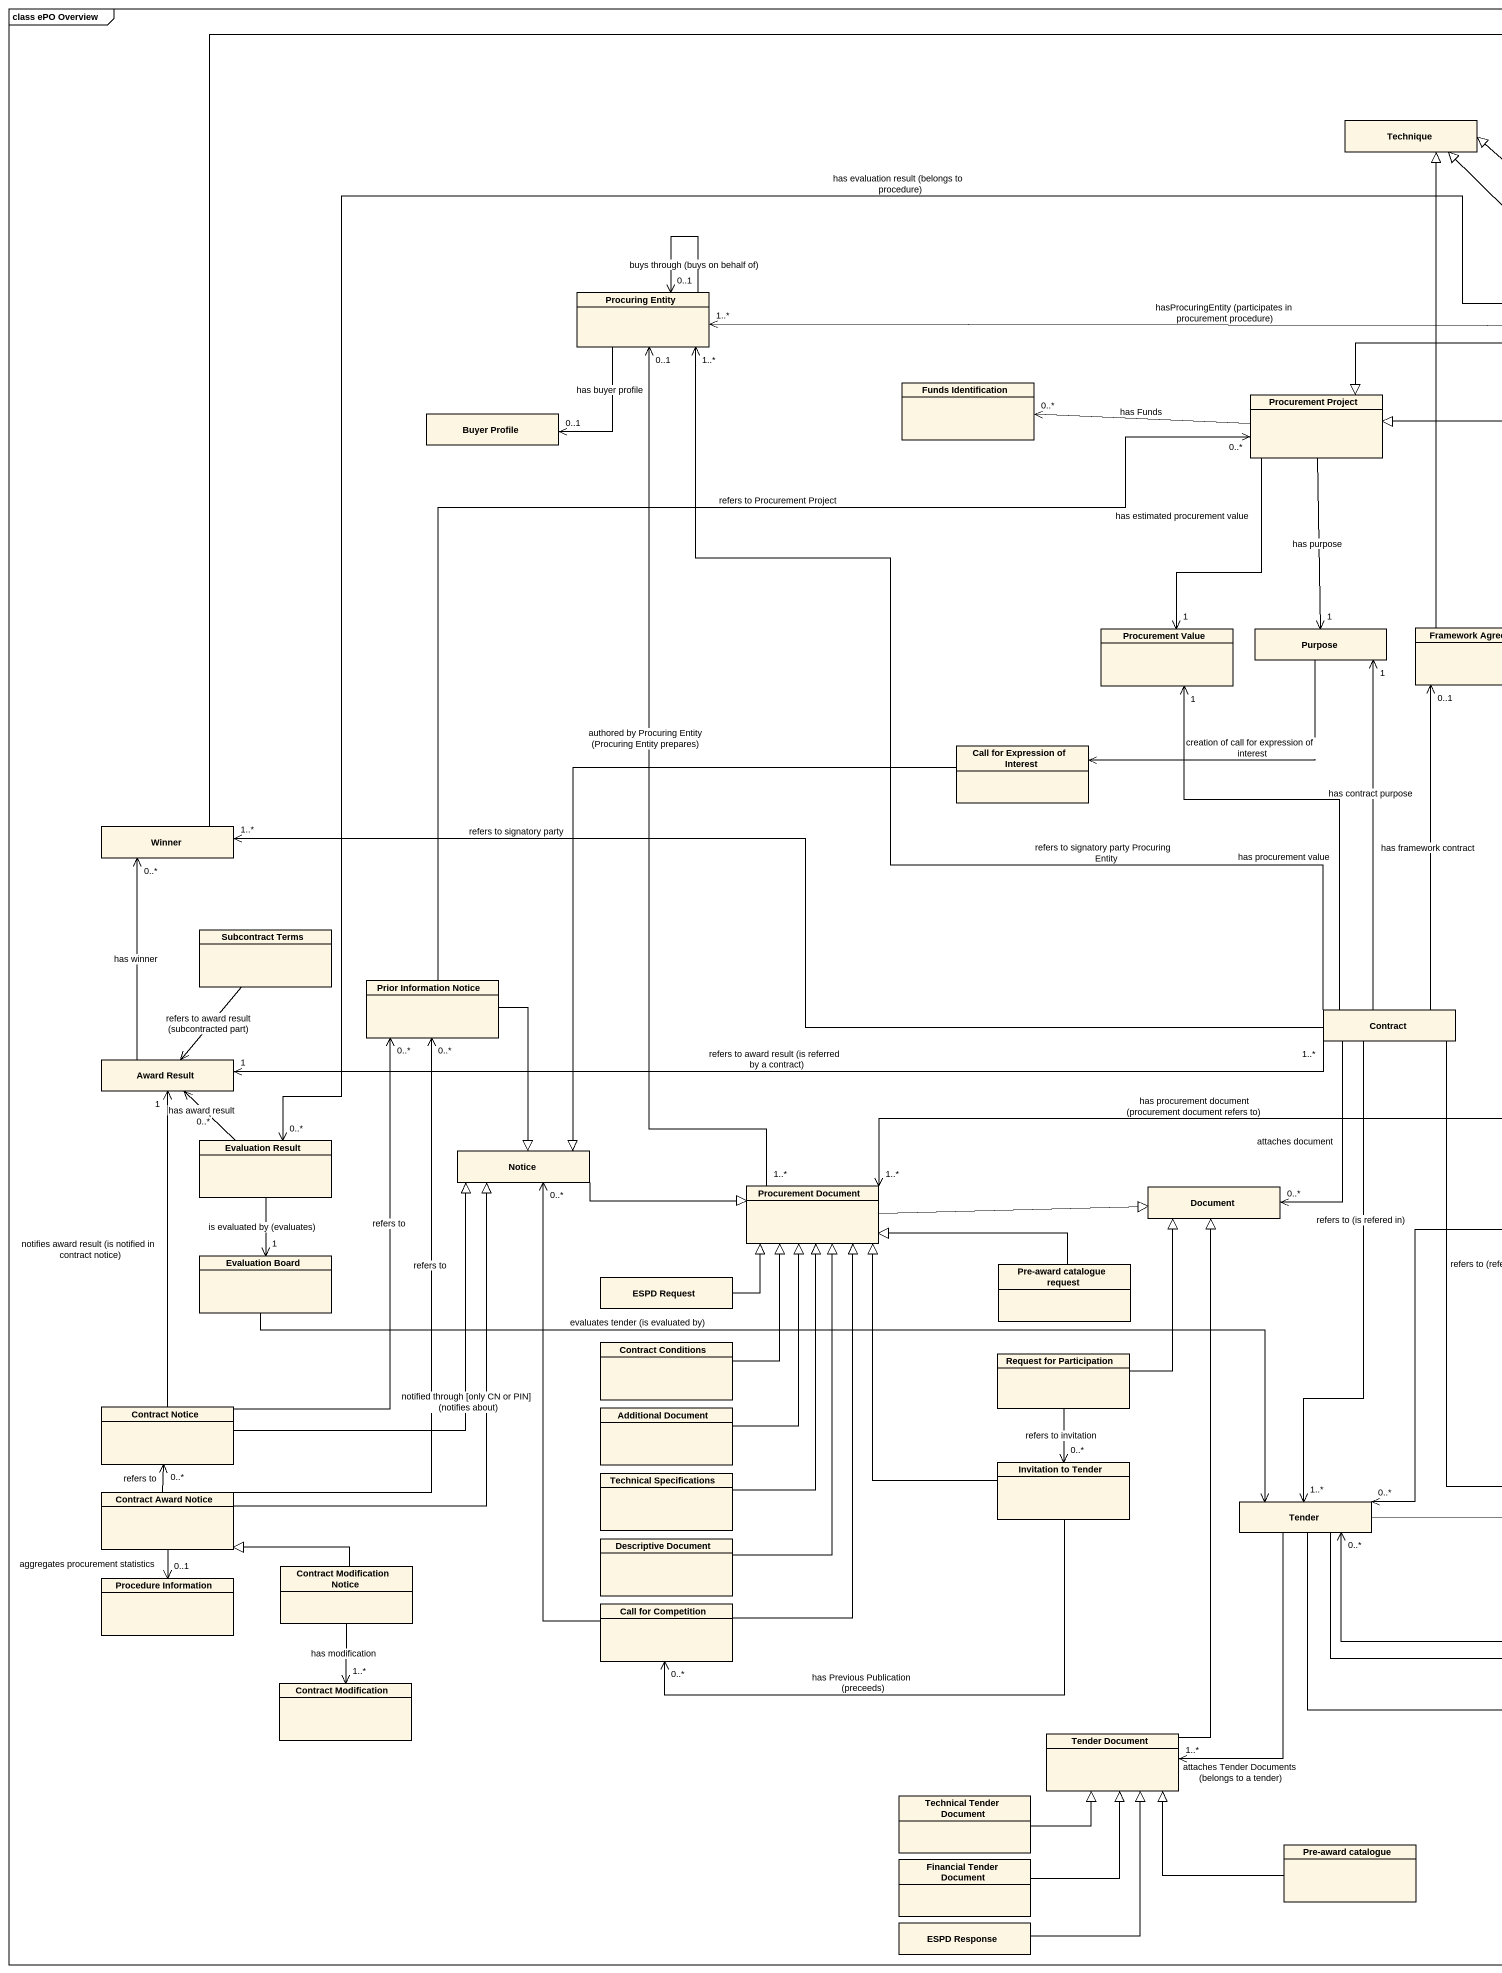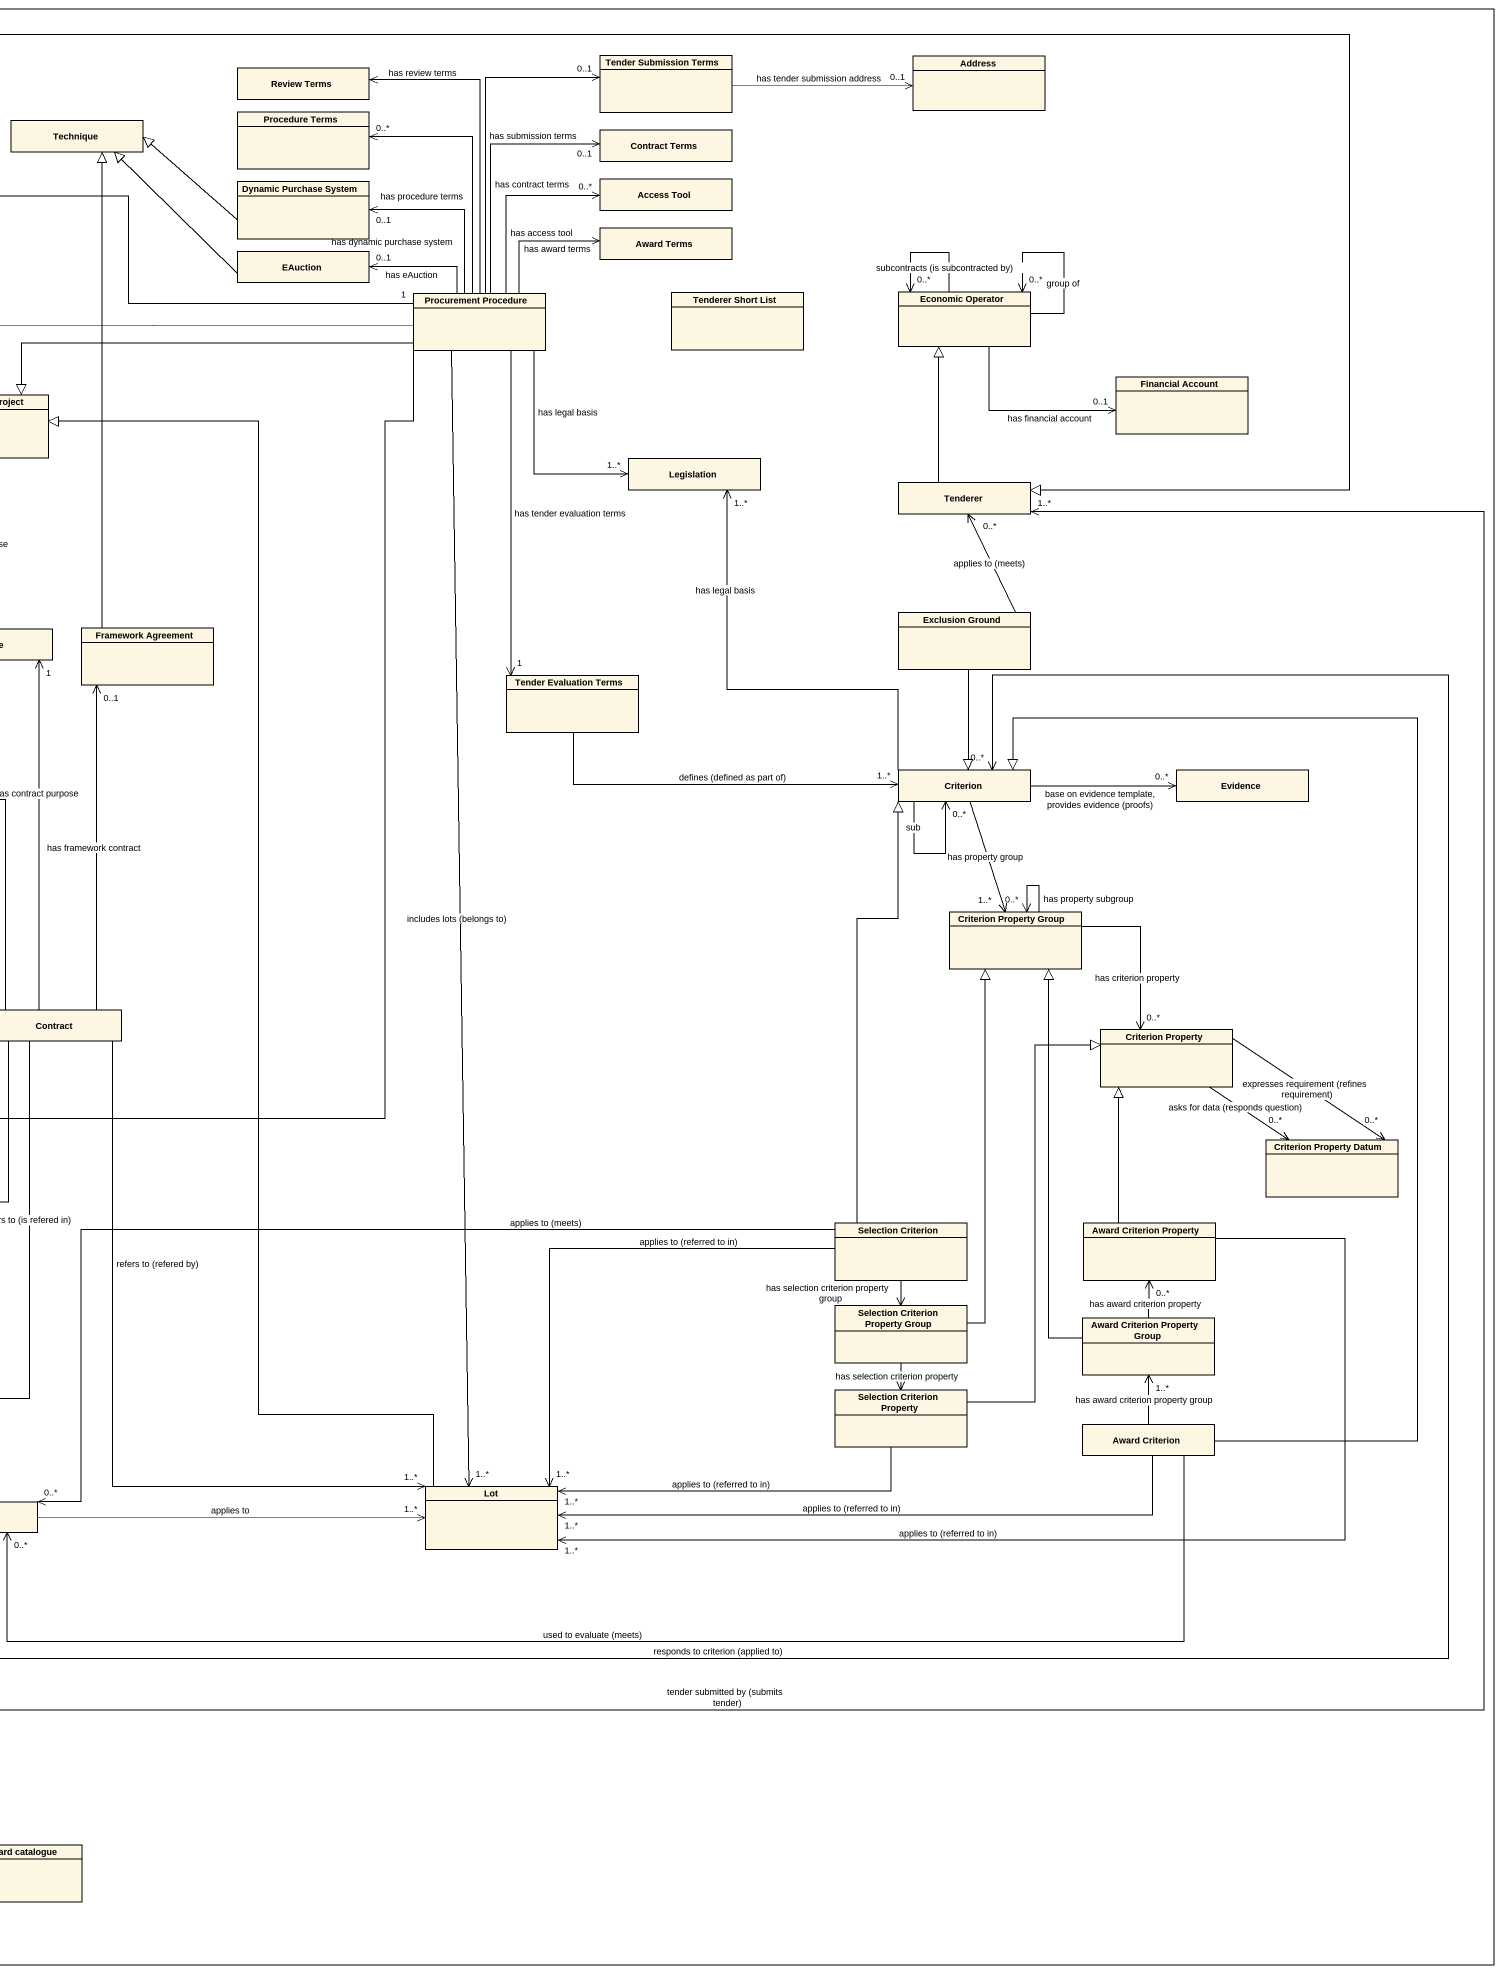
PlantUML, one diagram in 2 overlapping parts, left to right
@startuml
mainframe class ePO Overview
hide circle
hide empty members
class "Review Terms" as Review_Terms
class "Tender Submission Terms" as Tender_Submission_Terms
class Address
class Technique
class "Procedure Terms" as Procedure_Terms
class "Contract Terms" as Contract_Terms
class "Dynamic Purchase System" as Dynamic_Purchase_System
class "Access Tool" as Access_Tool
class "Award Terms" as Award_Terms
class EAuction
class "Procuring Entity" as Procuring_Entity
class "Procurement Procedure" as Procurement_Procedure
class "Tenderer Short List" as Tenderer_Short_List
class "Economic Operator" as Economic_Operator
class "Funds Identification" as Funds_Identification
class "Procurement Project" as Procurement_Project
class "Financial Account" as Financial_Account
class "Buyer Profile" as Buyer_Profile
class Legislation
class Tenderer
class "Procurement Value" as Procurement_Value
class Purpose
class "Framework Agreement" as Framework_Agreement
class "Exclusion Ground" as Exclusion_Ground
class "Tender Evaluation Terms" as Tender_Evaluation_Terms
class "Call for Expression of Interest" as Call_for_Expression_of
class Criterion
class Evidence
class Winner
class "Subcontract Terms" as Subcontract_Terms
class "Criterion Property Group" as Criterion_Property_Group
class "Prior Information Notice" as Prior_Information_Notice
class Contract
class "Criterion Property" as Criterion_Property
class "Award Result" as Award_Result
class "Evaluation Result" as Evaluation_Result
class Notice
class "Criterion Property Datum" as Criterion_Property_Datum
class "Procurement Document" as Procurement_Document
class Document
class "Selection Criterion" as Selection_Criterion
class "Award Criterion Property" as Award_Criterion_Property
class "Evaluation Board" as Evaluation_Board
class "ESPD Request" as ESPD_Request
class "Pre-award catalogue request" as Pre_award_catalogue_request
class "Selection Criterion Property Group" as Selection_Criterion_2
class "Award Criterion Property Group" as Award_Criterion_Property_2
class "Contract Conditions" as Contract_Conditions
class "Request for Participation" as Request_for_Participation
class "Selection Criterion Property" as Selection_Criterion_Property
class "Contract Notice" as Contract_Notice
class "Additional Document" as Additional_Document
class "Award Criterion" as Award_Criterion
class "Technical Specifications" as Technical_Specifications
class "Invitation to Tender" as Invitation_to_Tender
class "Contract Award Notice" as Contract_Award_Notice
class Tender
class Lot
class "Descriptive Document" as Descriptive_Document
class "Procedure Information" as Procedure_Information
class "Contract Modification Notice" as Contract_Modification_Notice
class "Call for Competition" as Call_for_Competition
class "Contract Modification" as Contract_Modification
class "Tender Document" as Tender_Document
class "Technical Tender Document" as Technical_Tender_Document
class "Financial Tender Document" as Financial_Tender_Document
class "Pre-award catalogue" as Pre_award_catalogue
class "ESPD Response" as ESPD_Response
Tender_Submission_Terms -right-> "0..1" Address : has tender submission address
Dynamic_Purchase_System -left-|> Technique
EAuction -left-|> Technique
Procuring_Entity --> "0..1" Procuring_Entity : buys through (buys on behalf of)
Procuring_Entity --> "0..1" Buyer_Profile : has buyer profile
Procurement_Procedure -up-> Review_Terms : has review terms
Procurement_Procedure -up-> "0..1" Tender_Submission_Terms : has submission terms
Procurement_Procedure -up-> "0..*" Procedure_Terms : has procedure terms
Procurement_Procedure -up-> "0..1" Contract_Terms : has contract terms
Procurement_Procedure -up-> "0..1" Dynamic_Purchase_System : has dynamic purchase system
Procurement_Procedure -up-> "0..*" Access_Tool : has access tool
Procurement_Procedure -right-> Award_Terms : has award terms
Procurement_Procedure -left-> "0..1" EAuction : has eAuction
Procurement_Procedure -left-> "1..*" Procuring_Entity : hasProcuringEntity (participates in procurement procedure)
Procurement_Procedure -left-|> Procurement_Project
Procurement_Procedure --> "1..*" Legislation : has legal basis
Procurement_Procedure --> "1" Tender_Evaluation_Terms : has tender evaluation terms
Procurement_Procedure "1" -left-> "0..*" Evaluation_Result : has evaluation result (belongs to procedure)
Procurement_Procedure --> "1..*" Procurement_Document : has procurement document (procurement document refers to)
Procurement_Procedure --> "1..*" Lot : includes lots (belongs to)
Economic_Operator --> "0..*" Economic_Operator : subcontracts (is subcontracted by)
Economic_Operator --> "0..*" Economic_Operator : group of
Economic_Operator -right-> "0..1" Financial_Account : has financial account
Procurement_Project -left-> "0..*" Funds_Identification : has Funds
Procurement_Project --> "1" Procurement_Value : has estimated procurement value
Procurement_Project --> "1" Purpose : has purpose
Tenderer -up-|> Economic_Operator
Purpose -left-> Call_for_Expression_of : creation of call for expression of interest
Framework_Agreement -up-|> Technique
Exclusion_Ground -up-> "0..*" Tenderer : applies to (meets)
Exclusion_Ground --|> Criterion
Tender_Evaluation_Terms -right-> "1..*" Criterion : defines (defined as part of)
Call_for_Expression_of --|> Notice
Criterion -up-> "1..*" Legislation : has legal basis
Criterion --> "0..*" Criterion : sub
Criterion -right-> "0..*" Evidence : base on evidence template, provides evidence (proofs)
Criterion --> "1..*" Criterion_Property_Group : has property group
Winner -right-|> Tenderer
Subcontract_Terms --> Award_Result : refers to award result (subcontracted part)
Criterion_Property_Group --> "0..*" Criterion_Property_Group : has property subgroup
Criterion_Property_Group --> "0..*" Criterion_Property : has criterion property
Prior_Information_Notice -up-> "0..*" Procurement_Project : refers to Procurement Project
Prior_Information_Notice --|> Notice
Contract -up-> "1..*" Procuring_Entity : refers to signatory party Procuring Entity
Contract -up-> "1" Procurement_Value : has procurement value
Contract -up-> "1" Purpose : has contract purpose
Contract -up-> "0..1" Framework_Agreement : has framework contract
Contract -left-> "1..*" Winner : refers to signatory party
Contract "1..*" -left-> "1" Award_Result : refers to award result (is referred by a contract)
Contract --> "0..*" Document : attaches document
Contract --> "1..*" Lot : refers to (refered by)
Criterion_Property --> "0..*" Criterion_Property_Datum : expresses requirement (refines requirement)
Criterion_Property --> "0..*" Criterion_Property_Datum : asks for data (responds question)
Award_Result -up-> "0..*" Winner : has winner
Evaluation_Result -up-> "0..*" Award_Result : has award result
Evaluation_Result --> "1" Evaluation_Board : is evaluated by (evaluates)
Notice -right-|> Procurement_Document
Procurement_Document "1..*" -up-> "0..1" Procuring_Entity : authored by Procuring Entity (Procuring Entity prepares)
Procurement_Document -right-|> Document
Selection_Criterion -up-|> Criterion
Selection_Criterion --> Selection_Criterion_2 : has selection criterion property group
Selection_Criterion -left-> "0..*" Tender : applies to (meets)
Selection_Criterion --> "1..*" Lot : applies to (referred to in)
Award_Criterion_Property -up-|> Criterion_Property
Award_Criterion_Property -left-> "1..*" Lot : applies to (referred to in)
Evaluation_Board -right-> Tender : evaluates tender (is evaluated by)
ESPD_Request -right-|> Procurement_Document
Pre_award_catalogue_request -left-|> Procurement_Document
Selection_Criterion_2 -up-|> Criterion_Property_Group
Selection_Criterion_2 --> Selection_Criterion_Property : has selection criterion property
Award_Criterion_Property_2 -up-|> Criterion_Property_Group
Award_Criterion_Property_2 -up-> "0..*" Award_Criterion_Property : has award criterion property
Contract_Conditions -up-|> Procurement_Document
Request_for_Participation -up-|> Document
Request_for_Participation --> "0..*" Invitation_to_Tender : refers to invitation
Selection_Criterion_Property -up-|> Criterion_Property
Selection_Criterion_Property -left-> "1..*" Lot : applies to (referred to in)
Contract_Notice -up-> "0..*" Prior_Information_Notice : refers to
Contract_Notice -up-> "1" Award_Result : notifies award result (is notified in contract notice)
Contract_Notice -up-|> Notice
Additional_Document -up-|> Procurement_Document
Award_Criterion -up-|> Criterion
Award_Criterion -up-> "1..*" Award_Criterion_Property_2 : has award criterion property group
Award_Criterion -left-> "0..*" Tender : used to evaluate (meets)
Award_Criterion -left-> "1..*" Lot : applies to (referred to in)
Technical_Specifications -up-|> Procurement_Document
Invitation_to_Tender -up-|> Procurement_Document
Invitation_to_Tender -left-> "0..*" Call_for_Competition : has Previous Publication (preceeds)
Contract_Award_Notice -up-> "0..*" Prior_Information_Notice : refers to
Contract_Award_Notice -up-|> Notice
Contract_Award_Notice -up-> "0..*" Contract_Notice : refers to
Contract_Award_Notice --> "0..1" Procedure_Information : aggregates procurement statistics
Tender -up-> "1..*" Tenderer : tender submitted by (submits tender)
Tender -up-> "0..*" Criterion : responds to criterion (applied to)
Tender "1..*" <-up- Contract : refers to (is refered in)
Tender -right-> "1..*" Lot : applies to
Tender --> "1..*" Tender_Document : attaches Tender Documents (belongs to a tender)
Lot -up-|> Procurement_Project
Descriptive_Document -up-|> Procurement_Document
Contract_Modification_Notice -left-|> Contract_Award_Notice
Contract_Modification_Notice --> "1..*" Contract_Modification : has modification
Call_for_Competition -up-> "0..*" Notice : notified through [only CN or PIN] (notifies about)
Call_for_Competition -up-|> Procurement_Document
Tender_Document -up-|> Document
Technical_Tender_Document -right-|> Tender_Document
Financial_Tender_Document -up-|> Tender_Document
Pre_award_catalogue -left-|> Tender_Document
ESPD_Response -up-|> Tender_Document
@enduml
